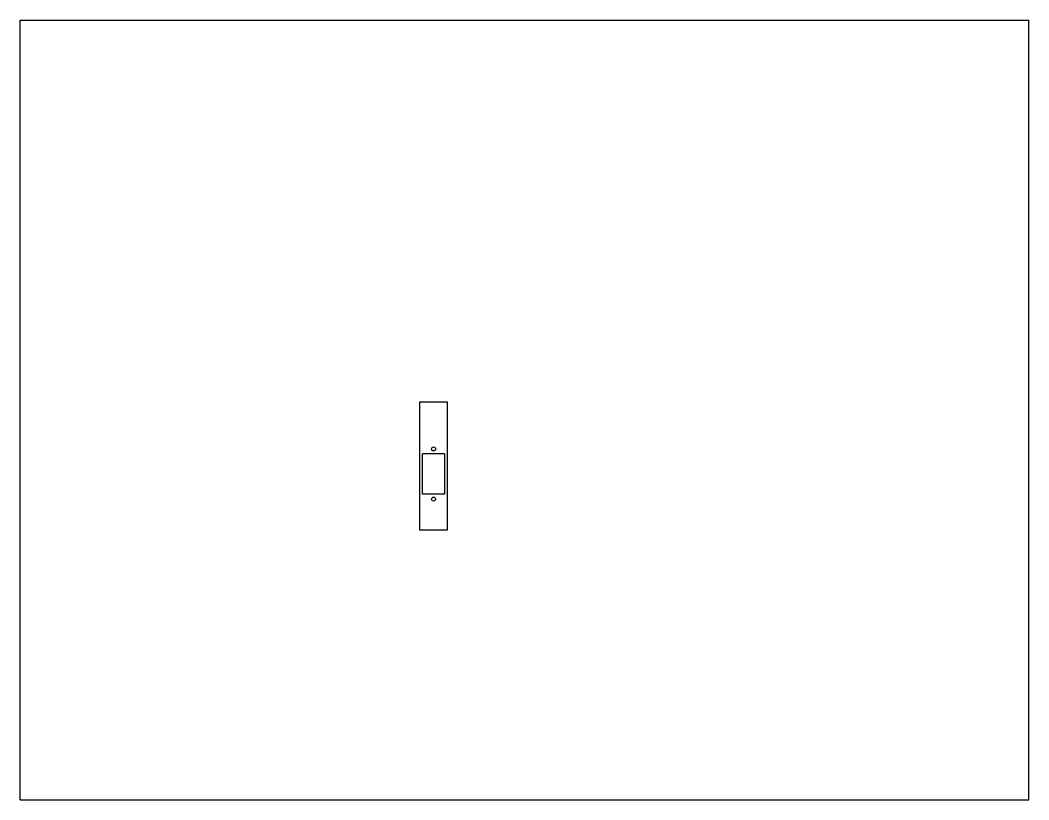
# Model space of a CAD drawing. Header units: inches. Extents: x 0 to 22, y 0 to 17.
import ezdxf

# ---------------------------------------------------------------- set-up
doc = ezdxf.new("R2010")
doc.units = ezdxf.units.IN
doc.header["$LTSCALE"] = 1.21
doc.header["$MEASUREMENT"] = 0
doc.layers.get('0').update_dxf_attribs({"linetype": 'CONTINUOUS'})
doc.layers.add('02___PRT_ALL_AXES', color=7, linetype='CONTINUOUS')

msp = doc.modelspace()

# ---------------------------------------------------------------- linework, layer by layer
at = {"color": 7, "linetype": 'Continuous'}
for p, q in [((0, 0), (0, 17)), ((0, 17), (22, 17)), ((22, 0), (22, 17)), ((8.716, 5.879), (8.716, 8.679)), ((8.716, 8.679), (9.316, 8.679)), ((9.316, 8.679), (9.316, 5.879)), ((8.776, 6.662), (8.776, 7.546)), ((9.256, 7.546), (8.776, 7.546)), ((9.256, 7.546), (9.256, 6.662)), ((9.256, 6.662), (8.776, 6.662)), ((9.316, 5.879), (8.716, 5.879)), ((0, 0), (22, 0))]:
    msp.add_line(p, q, dxfattribs=at)
at = {"layer": '02___PRT_ALL_AXES', "color": 7, "linetype": 'Continuous'}
for centre in [(9.016, 7.65), (9.016, 6.556)]:
    msp.add_circle(centre, 0.0433, dxfattribs=at)

doc.saveas('drawing.dxf')
